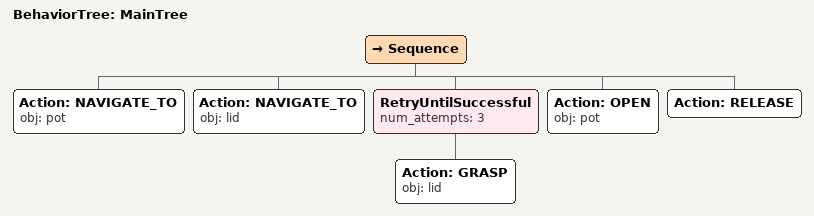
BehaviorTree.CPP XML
<root main_tree_to_execute="MainTree">
  <BehaviorTree ID="MainTree">
    <Sequence>
      <!-- Navigate to pot -->
      <Action ID="NAVIGATE_TO" obj="pot" />
      <!-- Navigate to lid -->
      <Action ID="NAVIGATE_TO" obj="lid" />
      <!-- Retry GRASP lid up to 3 attempts -->
      <RetryUntilSuccessful num_attempts="3">
        <!-- Grasp lid -->
        <Action ID="GRASP" obj="lid" />
      </RetryUntilSuccessful>
      <!-- Open pot -->
      <Action ID="OPEN" obj="pot" />
      <!-- Release -->
      <Action ID="RELEASE" />
    </Sequence>
  </BehaviorTree>
</root>
